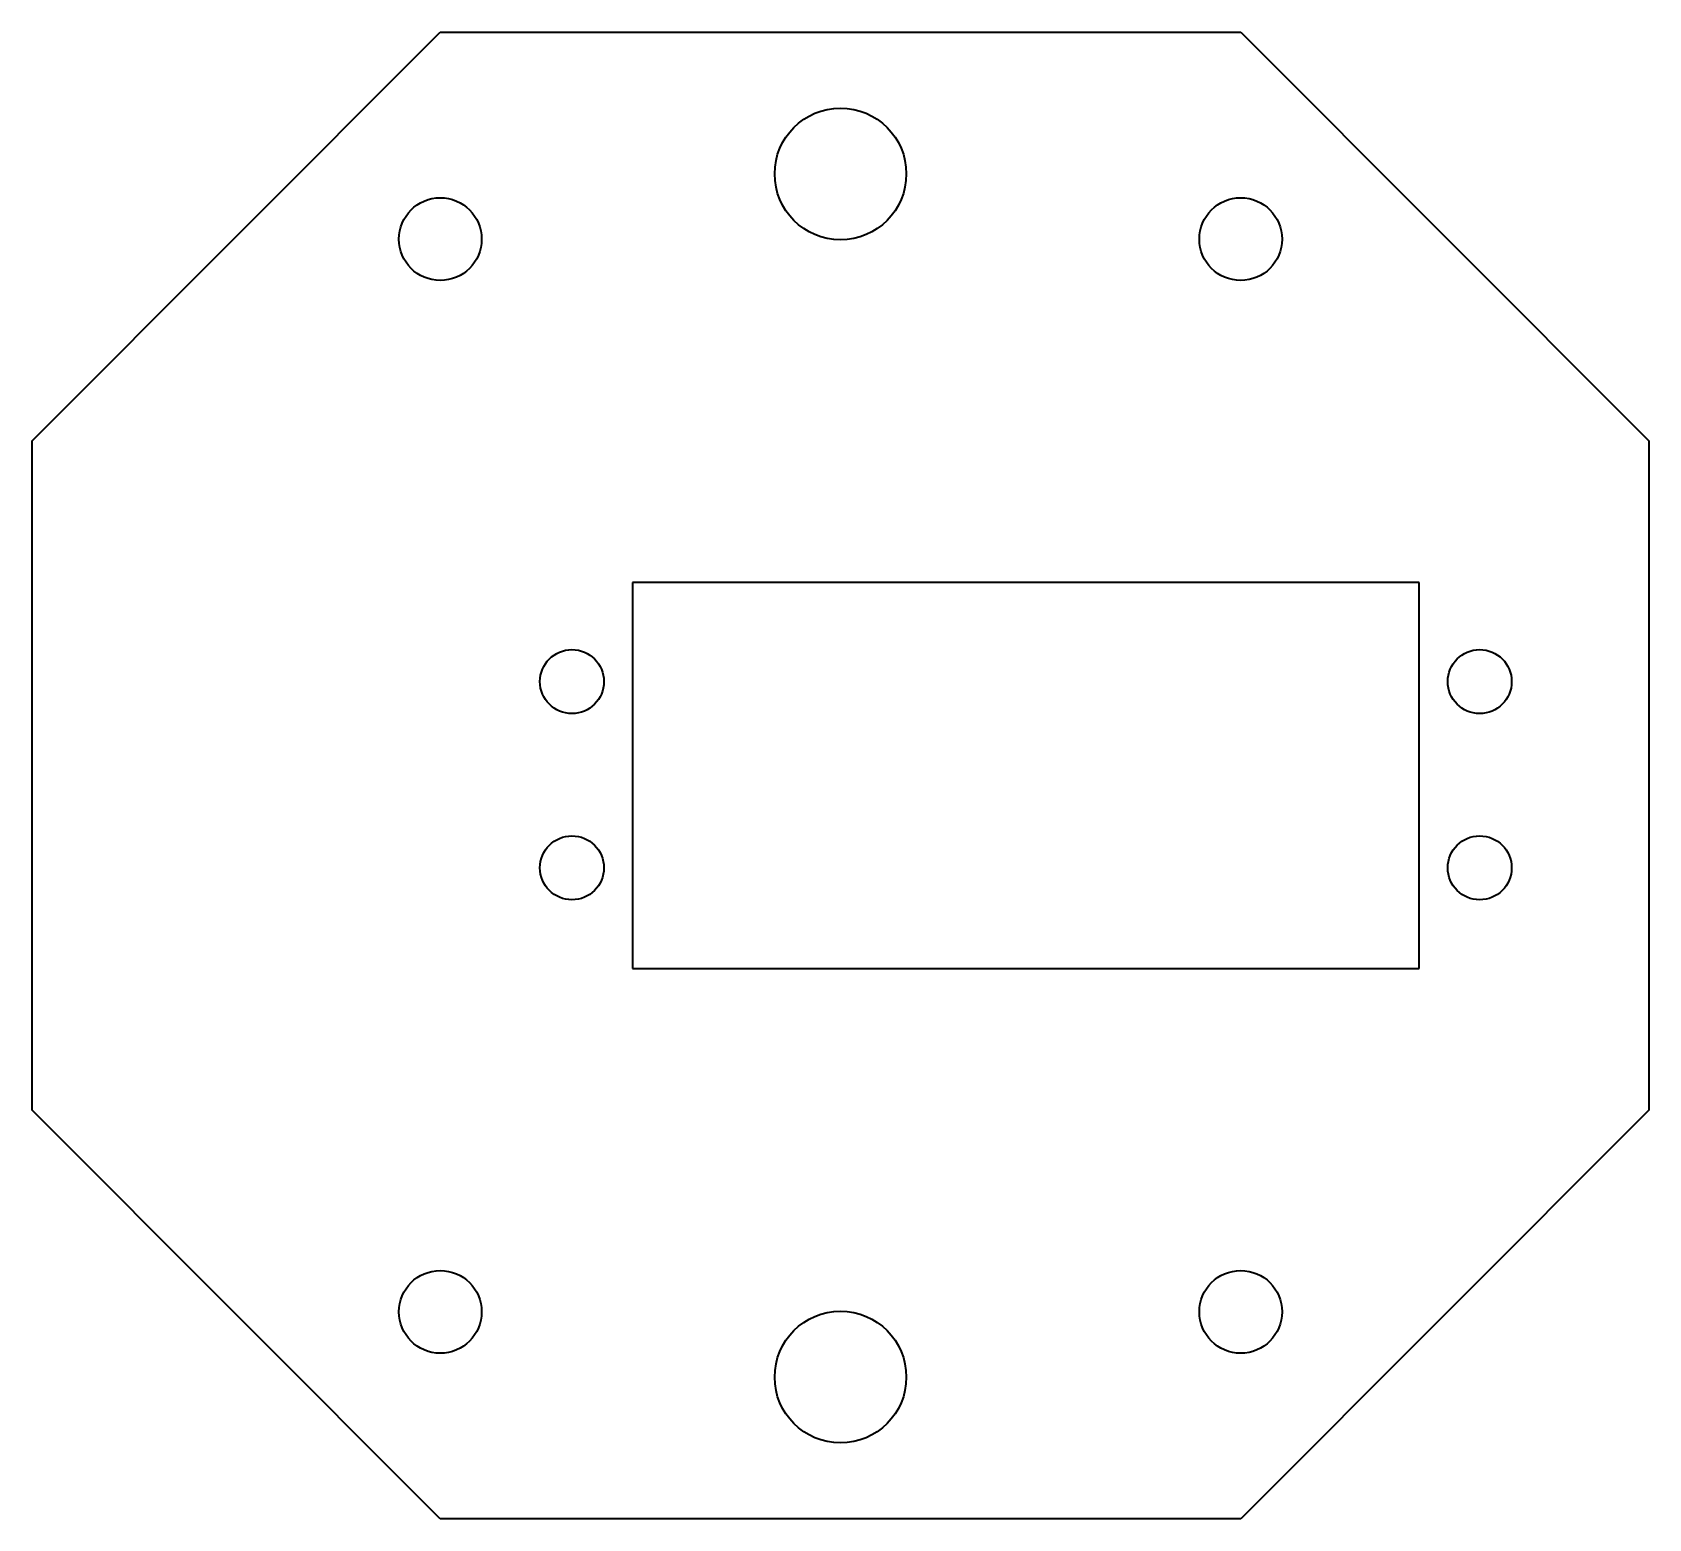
# Model space of a CAD drawing. Header units: millimetres. Extents: x -43 to 43, y -39.5 to 39.5.
import ezdxf

# ---------------------------------------------------------------- set-up
doc = ezdxf.new("R2010")
doc.units = ezdxf.units.MM
doc.layers.add('1', color=7, linetype='Continuous', true_color=0xffffff)

msp = doc.modelspace()

# ---------------------------------------------------------------- linework, layer by layer
at = {"layer": '1', "color": 252, "linetype": 'Continuous', "lineweight": 35}
for p, q in [((-42.988115, 17.80626), (-21.287337, 39.53)), ((-42.988115, 17.80626), (-21.287337, 39.53)), ((-21.287337, 39.53), (21.287337, 39.53)), ((-21.287337, 39.53), (21.287337, 39.53)), ((21.287337, 39.53), (42.988115, 17.80626)), ((21.287337, 39.53), (42.988115, 17.80626)), ((-42.988115, -17.80626), (-42.988115, 17.80626)), ((-42.988115, -17.80626), (-42.988115, 17.80626)), ((42.988115, 17.80626), (42.988115, -17.80626)), ((42.988115, 17.80626), (42.988115, -17.80626)), ((30.785115, 10.26), (-11.070885, 10.26)), ((30.785115, 10.26), (-11.070885, 10.26)), ((-11.070885, 10.26), (-11.070885, -10.26)), ((-11.070885, 10.26), (-11.070885, -10.26)), ((30.785115, -10.26), (30.785115, 10.26)), ((30.785115, -10.26), (30.785115, 10.26)), ((-11.070885, -10.26), (30.785115, -10.26)), ((-11.070885, -10.26), (30.785115, -10.26)), ((-21.287337, -39.53), (-42.988115, -17.80626)), ((-21.287337, -39.53), (-42.988115, -17.80626)), ((42.988115, -17.80626), (21.287337, -39.53)), ((42.988115, -17.80626), (21.287337, -39.53)), ((21.287337, -39.53), (-21.287337, -39.53)), ((21.287337, -39.53), (-21.287337, -39.53))]:
    msp.add_line(p, q, dxfattribs=at)
for centre, radius in [((0, 32), 3.5), ((0, 32), 3.5), ((-21.287337, 28.53), 2.2), ((-21.287337, 28.53), 2.2), ((21.287337, 28.53), 2.2), ((21.287337, 28.53), 2.2), ((-14.2854, 4.994718), 1.7), ((-14.2854, 4.994718), 1.7), ((34, 4.994718), 1.7), ((34, 4.994718), 1.7), ((-14.2854, -4.911282), 1.7), ((-14.2854, -4.911282), 1.7), ((34, -4.911282), 1.7), ((34, -4.911282), 1.7), ((-21.287337, -28.53), 2.2), ((-21.287337, -28.53), 2.2), ((21.287337, -28.53), 2.2), ((21.287337, -28.53), 2.2), ((0, -32), 3.5), ((0, -32), 3.5)]:
    msp.add_circle(centre, radius, dxfattribs=at)

doc.saveas('drawing.dxf')
